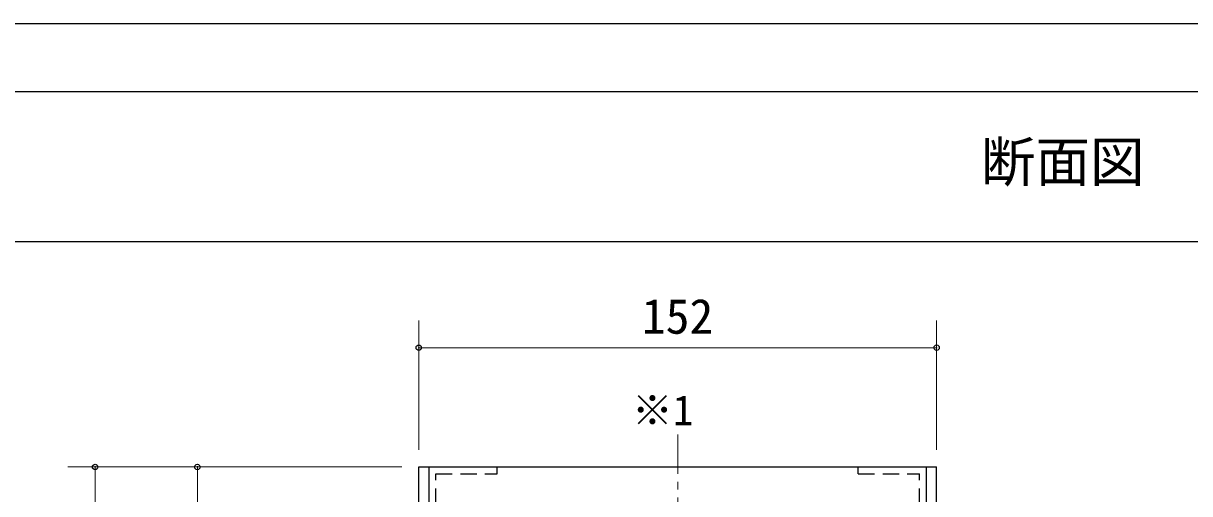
# Model space of a CAD drawing. Units: millimetres, scale not verified. Extents: x -797 to 803, y -560 to 560.
# Drawn here: x -616.5 to -274.1, y 422 to 560 of the extents above; entities that cross this region are included whole.
import ezdxf
from ezdxf.enums import TextEntityAlignment as Align

# ---------------------------------------------------------------- set-up
doc = ezdxf.new("R2010")
doc.units = ezdxf.units.MM
doc.header["$LTSCALE"] = 4
doc.header["$PDMODE"] = 32
doc.header["$PDSIZE"] = 1.6
doc.linetypes.add('DASHED1', pattern=[1.8, 1.2, -0.6])
doc.linetypes.add('USER11', pattern=[4.619272, 2.886781, -0.577497, 0.577497, -0.577497])
doc.layers.add('0-0', color=7, linetype='Continuous', lineweight=25)
doc.layers.add('2-0', color=7, linetype='Continuous', lineweight=25)
doc.styles.add('ＭＳ ゴシック', font='')
doc.styles.get('ＭＳ ゴシック').set_extended_font_data('MS Gothic')

msp = doc.modelspace()

# ---------------------------------------------------------------- linework, layer by layer
at = {"layer": '0-0'}
for p, q in [((-777.351, 540), (154.649, 540)), ((-777.351, 496), (154.649, 496))]:
    msp.add_line(p, q, dxfattribs=at)
msp.add_lwpolyline([(-797.351, 560), (802.649, 560), (802.649, -560)], dxfattribs=at)
at = {"layer": '2-0', "color": 4, "lineweight": 9}
for p, q in [((-500.378, 472.853), (-500.378, 434.853)), ((-348.38, 472.853), (-348.38, 434.853)), ((-500.378, 464.853), (-348.38, 464.853)), ((-603.378, 429.853), (-565.378, 429.853)), ((-595.378, 26.197), (-595.378, 429.853)), ((-573.378, 429.853), (-505.378, 429.853)), ((-565.378, 393.853), (-565.378, 429.853))]:
    msp.add_line(p, q, dxfattribs=at)
at = {"layer": '2-0', "color": 4, "linetype": 'USER11', "lineweight": 9}
msp.add_line((-424.379, 439.376), (-424.379, 171.55), dxfattribs=at)
at = {"layer": '2-0'}
for p, q in [((-500.378, 171.197), (-500.378, 429.853)), ((-500.378, 429.853), (-433.696, 429.853)), ((-497.377, 171.197), (-497.377, 429.853)), ((-434.044, 429.853), (-348.38, 429.853)), ((-351.378, 273.738), (-351.378, 429.854)), ((-348.38, 273.738), (-348.38, 429.854))]:
    msp.add_line(p, q, dxfattribs=at)
at = {"layer": '2-0', "linetype": 'DASHED1'}
for p, q in [((-371.378, 427.853), (-371.378, 429.854)), ((-371.378, 427.853), (-353.378, 427.853)), ((-353.378, 397.182), (-353.378, 427.853))]:
    msp.add_line(p, q, dxfattribs=at)
msp.add_lwpolyline([(-495.377, 397.181), (-495.377, 427.853), (-477.377, 427.853), (-477.377, 429.853)], dxfattribs=at)
at = {"layer": '2-0', "color": 4}
for p in [(-500.378, 464.853), (-348.38, 464.853), (-595.378, 429.853), (-565.378, 429.853)]:
    msp.add_point(p, dxfattribs=at)

# ---------------------------------------------------------------- texts
at = {"layer": '0-0', "style": 'ＭＳ ゴシック'}
msp.add_text('断面図', height=11.73, dxfattribs=at).set_placement((-335.351, 510), align=Align.BOTTOM_LEFT)
at = {"layer": '2-0', "style": 'ＭＳ ゴシック'}
for s, height, p in [('152', 10.26, (-434.879, 465.853)), ('※1', 8.798, (-437.795, 439.46))]:
    msp.add_text(s, height=height, dxfattribs=at).set_placement(p, align=Align.BOTTOM_LEFT)

doc.saveas('drawing.dxf')
